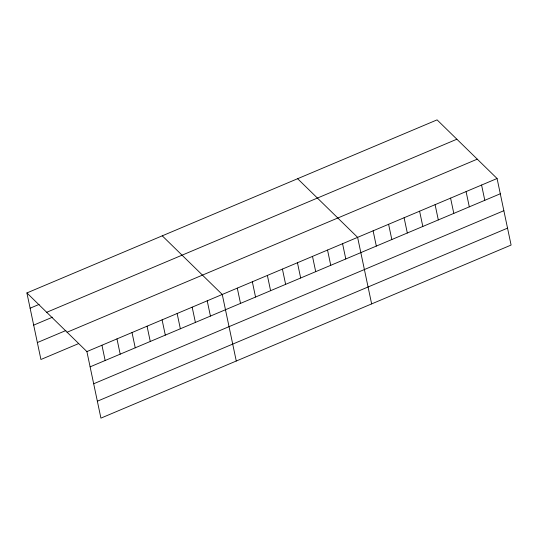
<?xml version="1.0" encoding="UTF-8"?>
<svg xmlns="http://www.w3.org/2000/svg" width="538" height="538" viewBox="0 0 538 538"><rect width="100%" height="100%" fill="white"/><g stroke="black" fill="none" stroke-linecap="round" stroke-linejoin="round"><path stroke-width="0.81" d="M26.9 292.941L437.078 119.866L497.078 178.508L511.1 245.059L100.922 418.134L86.894 351.583L26.9 292.941L40.922 359.492L78.521 343.627M30.115 308.207L39.139 304.394M46.698 312.296L456.876 139.214M33.686 325.127L52.482 317.198M37.357 342.565L65.932 330.507M67.095 332.235L477.28 159.154M86.894 351.583L497.078 178.508M90.115 366.849L500.293 193.774M93.679 383.776L503.857 210.701M97.351 401.214L507.536 228.139M297.622 178.71L357.615 237.352L371.637 303.909M162.261 235.826L222.255 294.468L236.276 361.018M481.577 185.045L484.799 200.311M466.083 191.589L469.304 206.848M450.588 198.125L453.803 213.391M435.094 204.662L438.309 219.928M419.6 211.199L422.814 226.464M404.099 217.742L407.32 233.001M388.604 224.279L391.825 239.544M373.11 230.815L376.324 246.081M342.571 243.701L345.793 258.966M327.534 250.049L330.749 265.315M312.497 256.391L315.712 271.656M297.453 262.739L300.668 278.005M282.416 269.087L285.631 284.353M267.373 275.429L270.594 290.695M252.335 281.777L255.55 297.043M237.292 288.126L240.513 303.392M207.217 300.816L210.432 316.082M192.174 307.164L195.395 322.423M177.136 313.506L180.351 328.772M162.093 319.854L165.314 335.12M147.056 326.203L150.27 341.462M132.018 332.545L135.233 347.81M116.975 338.893L120.189 354.159M101.938 345.241L105.152 360.5"/></g></svg>
